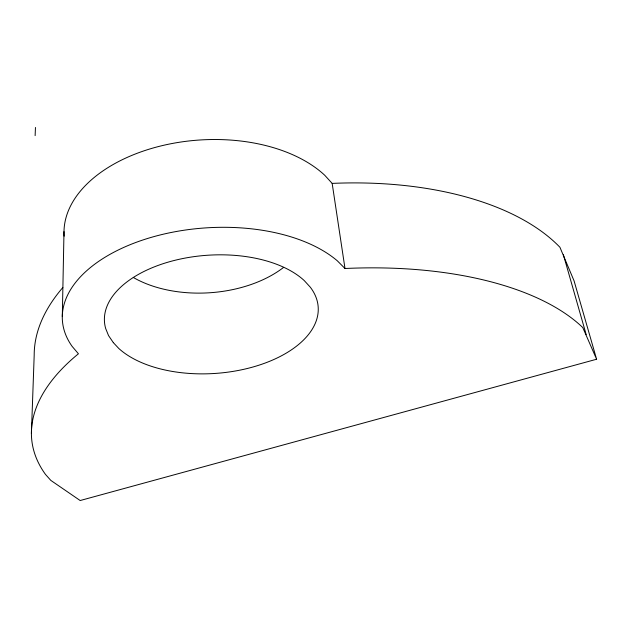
<?xml version="1.0" encoding="UTF-8"?>
<svg xmlns="http://www.w3.org/2000/svg" width="628" height="628" viewBox="0 0 628 628"><rect width="100%" height="100%" fill="white"/><g stroke="black" fill="none" stroke-linecap="round" stroke-linejoin="round"><path stroke-width="0.94" d="M62.305 316.614L63.993 231.606M31.4 433.555L34.195 355.063A277.552 145.814 -6.8 0 1 62.855 287.506M35.129 135.632L35.458 127.468M596.6 359.24L80.172 500.532L50.813 480.396L45.491 474.423A290.152 136.928 -6.5 0 1 75.705 356.045L78.429 353.784L72.149 346.405A148.844 82.511 -3.9 0 1 144.935 239.307A148.844 82.511 -3.9 0 1 337.299 260.793L345 268.501A290.152 136.928 -6.5 0 1 582.776 327.557L596.6 359.24L574.071 280.857L559.917 247.259A277.552 145.814 -6.8 0 0 332.165 183.392L324.747 175.275A141.449 86.711 -3.8 0 0 163.099 145.413A141.449 86.711 -3.8 0 0 64.127 236.191M563.371 254.678L586.175 334.559M332.165 183.392L345 268.501M283.566 267.426A101.807 62.258 -3.8 0 1 133.285 277.45M113.33 342.621L108.542 335.588L105.677 328.523A107.105 59.22 -3.9 0 1 176.06 260.023A107.105 59.22 -3.9 0 1 304.274 280.606L310.326 287.231A107.105 59.22 -3.9 0 1 258.438 365.355A107.105 59.22 -3.9 0 1 118.802 348.477L113.33 342.621"/></g></svg>
